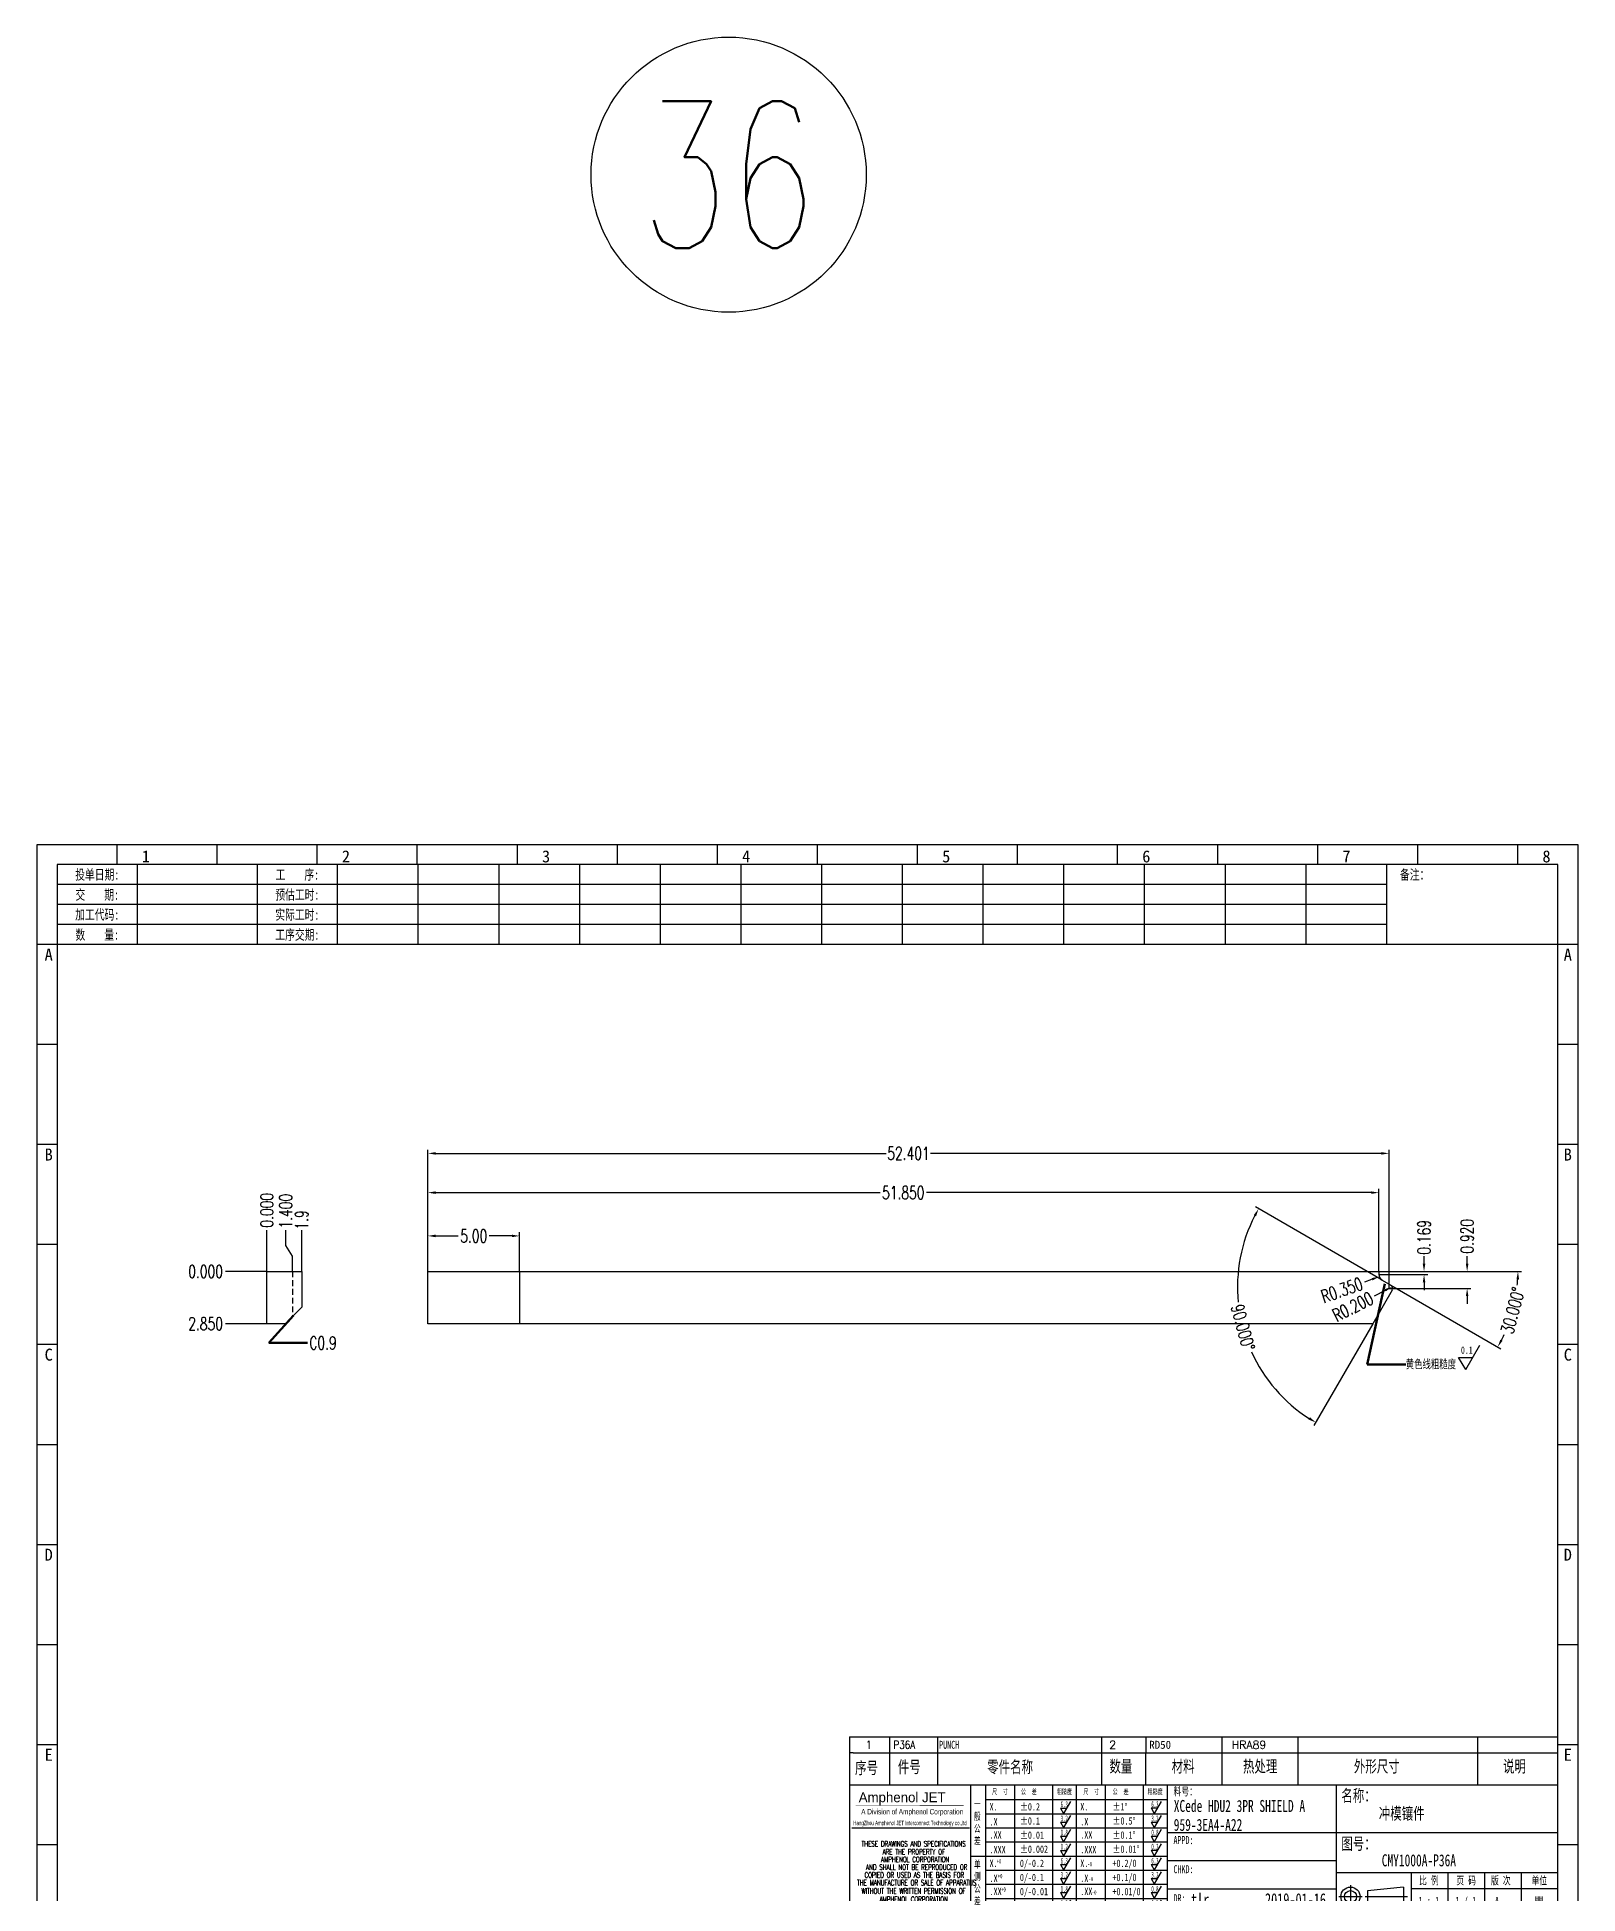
# Model space of a CAD drawing. Header units: millimetres. Extents: x -2852 to 5627, y -2271 to 1849.
# Drawn here: x -778.4 to -694.4, y 112.6 to 213.8 of the extents above; entities that cross this region are included whole.
import ezdxf
from ezdxf.enums import TextEntityAlignment as Align

# ---------------------------------------------------------------- set-up
doc = ezdxf.new("R2010")
doc.units = ezdxf.units.MM
doc.header["$PDSIZE"] = 3
doc.linetypes.add('DASHED2', pattern=[9.525, 6.35, -3.175])
for name, color, linetype in [('1', 7, 'Continuous'), ('11', 4, 'DASHED2'), ('41', 1, 'Continuous'), ('66', 1, 'Continuous')]:
    doc.layers.add(name, color=color, linetype=linetype)
doc.styles.add('CH', font='仿宋_GB2312_0.ttf')
doc.styles.add('jet01', font='simplex.shx', dxfattribs={"width": 0.7, "bigfont": 'hztxt.shx'})
doc.styles.add('jet02', font='simplex.shx', dxfattribs={"width": 0.7})
doc.styles.add('SIMPLEX', font='SIMPLEX')
doc.styles.get("Standard").update_dxf_attribs({"font": '仿宋_GB2312_0.ttf', "width": 0.7})
doc.styles.add('TEXTSTYLE_1', font='TRIUMB.TTF')
doc.styles.add('TEXTSTYLE_2', font='TRIUM.TTF')
doc.styles.add('tk', font='', dxfattribs={"width": 0.7})
doc.styles.add('tk 2', font='仿宋_GB2312_0.ttf', dxfattribs={"width": 0.65})
doc.styles.add('tk 4', font='simplex.shx', dxfattribs={"width": 0.65, "bigfont": 'bigfont.shx'})
doc.styles.get('tk').set_extended_font_data('NSimSun')
doc.dimstyles.new('jet02', dxfattribs={"dimtxt": 3.5, "dimasz": 2.1, "dimexe": 1, "dimexo": 0, "dimgap": 0.5, "dimtad": 0, "dimtoh": 1, "dimdec": 3, "dimzin": 9, "dimdsep": 46, "dimtxsty": 'jet02', "dimcen": 0, "dimclrt": 256, "dimazin": 2, "dimtfac": 1, "dimtdec": 3, "dimtofl": 0, "dimtmove": 0, "dimatfit": 1, "dimfxl": 0, "dimarcsym": 0})

# ---------------------------------------------------------------- blocks, each defined once
blk = doc.blocks.new('A3-N')
at = {"layer": '1', "color": 1}
for p, q in [((0, 0), (0, 296.73)), ((0, 296.73), (420, 296.73)), ((21.82, 291.27), (21.82, 296.73)), ((49.09, 291.27), (49.09, 296.73)), ((76.36, 291.27), (76.36, 296.73)), ((103.64, 291.27), (103.64, 296.73)), ((103.64, 291.27), (103.64, 296.73)), ((103.64, 291.27), (103.64, 296.73)), ((130.91, 291.27), (130.91, 296.73)), ((158.18, 291.27), (158.18, 296.73)), ((185.45, 291.27), (185.45, 296.73)), ((212.73, 291.27), (212.73, 296.73)), ((240, 291.27), (240, 296.73)), ((267.27, 291.27), (267.27, 296.73)), ((294.55, 291.27), (294.55, 296.73)), ((321.82, 291.27), (321.82, 296.73)), ((349.09, 291.27), (349.09, 296.73)), ((376.36, 291.27), (376.36, 296.73)), ((403.64, 291.27), (403.64, 296.73)), ((420, 296.73), (420, 1)), ((5.45, 269.45), (0, 269.45)), ((420, 269.45), (414.55, 269.45)), ((5.45, 242.18), (0, 242.18)), ((420, 242.18), (414.55, 242.18)), ((5.45, 214.91), (0, 214.91)), ((420, 214.91), (414.55, 214.91)), ((5.45, 187.64), (0, 187.64)), ((420, 187.64), (414.55, 187.64)), ((5.45, 160.36), (0, 160.36)), ((420, 160.36), (414.55, 160.36)), ((5.45, 133.09), (0, 133.09)), ((420, 133.09), (414.55, 133.09)), ((5.45, 105.82), (0, 105.82)), ((420, 105.82), (414.55, 105.82)), ((5.45, 78.55), (0, 78.55)), ((420, 78.55), (414.55, 78.55)), ((5.45, 51.27), (0, 51.27)), ((420, 51.27), (414.55, 51.27)), ((222.45, 49.09), (221.45, 49.09)), ((221.45, 49.09), (221.45, 40.36)), ((222.45, 49.09), (414.55, 49.09)), ((232.36, 49.09), (232.36, 40.36)), ((245.45, 49.09), (245.45, 40.36)), ((290.18, 49.09), (290.18, 40.36)), ((302.18, 49.09), (302.18, 40.36)), ((322.91, 49.09), (322.91, 40.36)), ((343.64, 49.09), (343.64, 40.36)), ((392.73, 40.36), (392.73, 49.09)), ((258.55, 40.36), (258.55, 5.44)), ((266.45, 40.36), (266.45, 5.44)), ((276.78, 40.36), (276.78, 5.45)), ((291.18, 40.36), (291.18, 5.45)), ((301.51, 40.37), (301.51, 5.46)), ((308.01, 40.36), (308.01, 5.45)), ((354.09, 40.36), (354.09, 5.45)), ((308.01, 32.39), (258.55, 32.39)), ((308.01, 28.54), (258.55, 28.54)), ((414.55, 27.27), (308.01, 27.27)), ((5.45, 24), (0, 24)), ((308.01, 24.69), (258.55, 24.69)), ((420, 24), (414.55, 24)), ((308.01, 16.99), (258.55, 16.99)), ((354.09, 19.63), (308.01, 19.63)), ((414.55, 16.36), (354.09, 16.36)), ((374.55, 16.36), (374.55, 5.45)), ((384.55, 16.36), (384.55, 5.45)), ((394.55, 16.36), (394.55, 5.45)), ((404.55, 16.36), (404.55, 5.45)), ((308.01, 13.14), (258.55, 13.14)), ((308.01, 11.99), (354.09, 11.99)), ((372.51, 12.49), (362.69, 11.5)), ((362.69, 11.5), (362.69, 8.23)), ((372.51, 12.49), (372.51, 7.25)), ((414.55, 12), (374.55, 12)), ((21.82, 0), (21.82, 5.45)), ((49.09, 0), (49.09, 5.45)), ((76.36, 0), (76.36, 5.45)), ((103.64, 0), (103.64, 5.45)), ((130.91, 0), (130.91, 5.45)), ((158.18, 0), (158.18, 5.45)), ((185.45, 0), (185.45, 5.45)), ((212.73, 0), (212.73, 5.45)), ((240, 0), (240, 5.45)), ((308.01, 9.29), (258.55, 9.29)), ((267.27, 0), (267.27, 5.45)), ((294.55, 0), (294.55, 5.45)), ((321.82, 0), (321.82, 5.45)), ((349.09, 0), (349.09, 5.45)), ((372.51, 7.25), (362.69, 8.23)), ((376.36, 0), (376.36, 5.45)), ((403.64, 0), (403.64, 5.45)), ((1, 0), (0, 0)), ((420, 0), (1, 0)), ((420, 0), (420, 1))]:
    blk.add_line(p, q, dxfattribs=at)
at = {"layer": '1'}
for p, q in [((414.55, 278.18), (414.55, 284.73)), ((221.45, 40.36), (221.45, 5.45)), ((221.45, 40.36), (414.55, 40.36)), ((221.45, 40.36), (414.55, 40.36)), ((254.41, 40.36), (254.41, 5.45)), ((308.01, 36.24), (258.55, 36.24)), ((283.28, 40.36), (283.28, 5.45)), ((222.08, 28.67), (254.12, 28.67)), ((308.01, 20.84), (254.41, 20.84))]:
    blk.add_line(p, q, dxfattribs=at)
at = {"layer": '1', "color": 1, "ltscale": 0.05}
for p, q in [((281.68, 35.84), (279.79, 32.56)), ((306.41, 35.84), (304.52, 32.56)), ((278.93, 34.04), (279.79, 32.56)), ((278.93, 34.04), (280.65, 34.04)), ((281.68, 31.99), (279.79, 28.71)), ((303.66, 34.05), (304.52, 32.56)), ((303.66, 34.05), (305.38, 34.05)), ((306.41, 31.99), (304.52, 28.71)), ((278.93, 30.19), (279.79, 28.71)), ((278.93, 30.19), (280.65, 30.19)), ((278.93, 26.34), (279.79, 24.86)), ((278.93, 26.34), (280.65, 26.34)), ((281.68, 28.14), (279.79, 24.86)), ((303.66, 30.2), (305.38, 30.2)), ((303.66, 30.2), (304.52, 28.71)), ((303.66, 26.35), (304.52, 24.86)), ((303.66, 26.35), (305.38, 26.35)), ((306.41, 28.14), (304.52, 24.86)), ((278.93, 22.49), (280.65, 22.49)), ((278.93, 22.49), (279.79, 21.01)), ((281.68, 24.29), (279.79, 21.01)), ((281.68, 20.45), (279.79, 17.17)), ((303.66, 22.5), (305.38, 22.5)), ((303.66, 22.5), (304.52, 21.01)), ((306.41, 24.29), (304.52, 21.01)), ((306.41, 20.46), (304.52, 17.18)), ((278.93, 18.66), (279.79, 17.17)), ((278.93, 18.66), (280.65, 18.66)), ((281.68, 16.6), (279.79, 13.32)), ((303.66, 18.66), (304.52, 17.18)), ((303.66, 18.66), (305.38, 18.66)), ((306.41, 16.61), (304.52, 13.33)), ((278.93, 14.81), (280.65, 14.81)), ((278.93, 14.81), (279.79, 13.32)), ((278.93, 10.96), (279.79, 9.47)), ((278.93, 10.96), (280.65, 10.96)), ((281.68, 12.75), (279.79, 9.47)), ((303.66, 14.81), (305.38, 14.81)), ((303.66, 14.81), (304.52, 13.33)), ((303.66, 10.96), (304.52, 9.48)), ((303.66, 10.96), (305.38, 10.96)), ((306.41, 12.76), (304.52, 9.48)), ((278.93, 7.11), (279.79, 5.62)), ((278.93, 7.11), (280.65, 7.11)), ((281.68, 8.9), (279.79, 5.62)), ((303.66, 7.11), (305.38, 7.11)), ((303.66, 7.11), (304.52, 5.63)), ((306.41, 8.91), (304.52, 5.63))]:
    blk.add_line(p, q, dxfattribs=at)
at = {"layer": '1', "color": 1, "ltscale": 0.1}
for p, q in [((358.01, 13.02), (358.01, 6.71)), ((354.86, 9.87), (361.17, 9.87)), ((362.03, 9.87), (373.54, 9.87))]:
    blk.add_line(p, q, dxfattribs=at)
at = {"layer": '1'}
blk.add_lwpolyline([(221.45, 5.45), (414.55, 5.45), (414.55, 291.27), (5.45, 291.27), (5.45, 5.45), (414.55, 5.45)], dxfattribs=at)
at = {"layer": '1', "color": 7, "linetype": 'Continuous', "const_width": 0.123}
blk.add_lwpolyline([(223.11, 34.74), (252.6, 34.76)], dxfattribs=at)
at = {"layer": '1', "color": 1}
for radius in [2.62, 1.64]:
    blk.add_circle((358.01, 9.87), radius, dxfattribs=at)
at = {"layer": '41'}
for p, q in [((27.27, 291.27), (27.27, 269.45)), ((60, 291.27), (60, 269.45)), ((81.82, 291.27), (81.82, 269.45)), ((103.82, 291.27), (103.82, 269.45)), ((125.82, 291.27), (125.82, 269.45)), ((147.82, 291.27), (147.82, 269.45)), ((169.82, 291.27), (169.82, 269.45)), ((191.82, 291.27), (191.82, 269.45)), ((213.82, 291.27), (213.82, 269.45)), ((235.82, 291.27), (235.82, 269.45)), ((257.82, 291.27), (257.82, 269.45)), ((279.82, 291.27), (279.82, 269.45)), ((301.82, 291.27), (301.82, 269.45)), ((323.82, 291.27), (323.82, 269.45)), ((345.82, 291.27), (345.82, 269.45)), ((367.82, 291.27), (367.82, 269.45)), ((367.82, 285.82), (5.45, 285.82)), ((367.82, 280.36), (5.45, 280.36)), ((367.82, 274.91), (5.45, 274.91)), ((414.55, 269.45), (5.45, 269.45))]:
    blk.add_line(p, q, dxfattribs=at)
at = {"layer": '1', "color": 1}
for s, p in [('1', (29.64, 295.11)), ('2', (84.18, 295.11)), ('3', (138.73, 295.11)), ('4', (193.27, 295.11)), ('5', (247.82, 295.11)), ('6', (302.36, 295.11)), ('7', (356.91, 295.11)), ('8', (411.45, 295.11)), ('1', (30.53, 4.11)), ('2', (85.08, 4.11)), ('3', (139.62, 4.11)), ('4', (194.17, 4.11)), ('5', (248.72, 4.11)), ('6', (303.26, 4.11)), ('7', (357.81, 4.11)), ('8', (412.35, 4.11))]:
    blk.add_text(s, height=3.27, dxfattribs=at).set_placement(p, align=Align.TOP_CENTER)
at = {"layer": '1', "style": 'tk', "width": 0.7}
for s, p in [('投单日期:', (16.36, 288.55)), ('工    序:', (70.91, 288.55)), ('备注：', (375.51, 288.55)), ('交    期:', (16.36, 283.09)), ('预估工时:', (70.91, 283.09)), ('加工代码:', (16.36, 277.64)), ('实际工时:', (70.91, 277.64)), ('数    量:', (16.36, 272.18)), ('工序交期:', (70.91, 272.18))]:
    blk.add_text(s, height=2.727, dxfattribs=at).set_placement(p, align=Align.MIDDLE)
at = {"layer": '1', "color": 1}
for s, p in [('A', (2.04, 268.36)), ('B', (2.04, 213.82)), ('C', (2.04, 159.27)), ('D', (2.04, 104.73)), ('E', (2.04, 50.18))]:
    blk.add_text(s, height=3.27, dxfattribs=at).set_placement(p, align=Align.TOP_LEFT)
for s, p in [('A', (418.37, 268.36)), ('B', (418.37, 213.82)), ('C', (418.37, 159.27)), ('D', (418.37, 104.73)), ('E', (418.37, 50.18))]:
    blk.add_text(s, height=3.27, dxfattribs=at).set_placement(p, align=Align.TOP_RIGHT)
at = {"layer": '1', "color": 1, "style": 'tk 2', "width": 0.7}
for s, height, p in [('序号', 3.273, (222.96, 43.34)), ('件号', 3.273, (234.62, 43.61)), ('零件名称', 3.273, (258.97, 43.61)), ('数量', 3.273, (292.3, 43.78)), ('材料', 3.273, (309.27, 43.78)), ('热处理', 3.273, (328.71, 43.78)), ('外形尺寸', 3.273, (358.94, 43.78)), ('说明', 3.273, (399.61, 43.78)), ('料号：', 2.182, (309.77, 37.46)), ('名称：', 3.273, (355.52, 35.79)), ('图号：', 3.273, (355.52, 22.7)), ('比 例', 2.182, (376.69, 13.18)), ('页 码', 2.182, (386.85, 13.18)), ('版 次', 2.182, (396.31, 13.18)), ('单位', 2.182, (407.35, 13.18))]:
    blk.add_text(s, height=height, dxfattribs=at).set_placement(p)
at = {"layer": '1', "color": 7, "linetype": 'Continuous', "style": 'TEXTSTYLE_1'}
blk.add_text('Amphenol JET', height=2.7, dxfattribs=at).set_placement((223.96, 35.61))
at = {"layer": '1', "color": 1, "style": 'tk 2', "width": 0.7}
for s, p in [('%%P0.2', (267.9, 34.37)), ('%%P1%%D', (293.12, 34.37)), ('X.', (259.64, 34.37)), ('.X', (259.64, 30.28)), ('%%P0.1', (267.9, 30.52)), ('X.', (284.37, 34.37)), ('.X', (284.37, 30.28)), ('%%P0.5%%D', (293.12, 30.52)), ('.XX', (259.64, 26.71)), ('%%P0.01', (267.9, 26.67)), ('.XX', (284.37, 26.71)), ('%%P0.1%%D', (293.12, 26.67)), ('.XXX', (259.64, 22.68)), ('%%P0.002', (267.9, 22.82)), ('.XXX', (284.37, 22.68)), ('%%P0.01%%D', (293.12, 22.82)), ('X.', (259.64, 18.97)), ('.X', (259.64, 14.88)), ('0/-0.2', (267.9, 18.97)), ('0/-0.1', (267.9, 15.12)), ('X.', (284.37, 18.97)), ('.X', (284.37, 14.88)), ('+0.2/0', (293.12, 18.97)), ('+0.1/0', (293.12, 15.12)), ('.XX', (259.64, 11.31)), ('0/-0.01', (267.9, 11.27)), ('.XX', (284.37, 11.31)), ('+0.01/0', (293.12, 11.27)), ('.XXX', (259.64, 7.28)), ('0/-0.002', (267.9, 7.42)), ('.XXX', (284.37, 7.28)), ('+0.002/0', (293.12, 7.42))]:
    blk.add_text(s, height=2, dxfattribs=at).set_placement(p, align=Align.MIDDLE_LEFT)
at = {"layer": '1', "color": 1, "ltscale": 0.05, "style": 'tk 2', "width": 0.5}
for s, p in [('6.3', (279.01, 34.26)), ('6.3', (303.74, 34.27)), ('3.2', (279.01, 30.41)), ('3.2', (303.74, 30.42)), ('0.8', (279.01, 26.56)), ('0.8', (303.74, 26.57)), ('0.2', (279.01, 22.71)), ('6.3', (279.01, 18.87)), ('0.2', (303.74, 22.72)), ('6.3', (303.74, 18.88)), ('3.2', (279.01, 15.02)), ('3.2', (303.74, 15.03)), ('0.8', (279.01, 11.17)), ('0.8', (303.74, 11.18)), ('0.2', (279.01, 7.32)), ('0.2', (303.74, 7.33))]:
    blk.add_text(s, height=1.6, dxfattribs=at).set_placement(p)
at = {"layer": '1', "color": 7, "linetype": 'Continuous'}
for s, height, style, width, p in [('HangZhou Amphenol JET Interconnect Technology co.,ltd ', 1.2, 'TEXTSTYLE_2', 0.6, (222.47, 29.36)), ('A Division of Amphenol Corporation', 1.5, 'TEXTSTYLE_2', 0.7, (224.64, 32.29)), ('THESE DRAWINGS AND SPECIFICATIONS', 1.5, 'tk 4', 0.6, (224.73, 23.52)), ('AMPHENOL CORPORATION', 1.5, 'tk 4', 0.6, (230.04, 19.27)), ('ARE THE PROPERTY OF', 1.5, 'tk 4', 0.6, (230.45, 21.35)), ('COPIED OR USED AS THE BASIS FOR', 1.5, 'tk 4', 0.6, (225.54, 15.02)), ('AND SHALL NOT BE REPRODUCED OR', 1.5, 'tk 4', 0.6, (225.95, 17.17)), ('THE MANUFACTURE OR SALE OF APPARATUS', 1.5, 'tk 4', 0.6, (223.5, 12.92)), ('WITHOUT THE WRITTEN PERMISSION OF', 1.5, 'tk 4', 0.6, (224.73, 10.67)), ('AMPHENOL CORPORATION.', 1.5, 'tk 4', 0.6, (229.63, 8.4))]:
    blk.add_text(s, height=height, dxfattribs=dict(at, style=style, width=width)).set_placement(p)
at = {"layer": '1', "style": 'tk 2', "width": 0.7}
for s, p in [('APPD:', (309.77, 24.21)), ('CHKD:', (309.77, 16.27)), ('DR:', (309.77, 8.35))]:
    blk.add_text(s, height=2.182, dxfattribs=at).set_placement(p)
at = {"layer": '1', "color": 7, "style": 'tk 2', "width": 0.7}
blk.add_text('MM', height=2.182, dxfattribs=at).set_placement((408.31, 7.75))
at = {"layer": '1', "color": 1, "ltscale": 0.05, "char_height": 1.5, "width": 6.3627, "attachment_point": 1, "style": 'tk 2'}
for s, insert in [('尺  寸', (260.31, 39.25)), ('公  差', (268.17, 39.25)), ('粗糙度', (277.98, 39.25)), ('尺  寸', (285.2, 39.25)), ('公  差', (293.18, 39.25)), ('粗糙度', (302.71, 39.26))]:
    blk.add_mtext(s, dxfattribs=dict(at, insert=insert))
at = {"layer": '1', "ltscale": 0.05, "char_height": 2, "width": 2.5195, "attachment_point": 1, "style": 'tk 2'}
for s, insert in [('一般公差', (255.39, 36.11)), ('单侧公差', (255.39, 19.71))]:
    blk.add_mtext(s, dxfattribs=dict(at, insert=insert))
at = {"layer": '1', "color": 1, "ltscale": 0.05, "char_height": 1.2, "width": 5.1396, "attachment_point": 1, "line_spacing_factor": 0.8, "style": 'tk 2'}
for s, insert in [('+0', (261.58, 20.13)), ('+0', (261.88, 16.09)), ('-0', (286.31, 19.33)), ('-0', (286.61, 15.29)), ('+0', (262.79, 12.45)), ('-0', (287.51, 11.65)), ('+0', (263.87, 8.44)), ('-0', (288.59, 7.64))]:
    blk.add_mtext(s, dxfattribs=dict(at, insert=insert))
at = {"layer": '1', "style": 'tk 2', "width": 0.7}
for tag, p in [('PATR-NO1', (309.84, 32.96)), ('PATR-NO2', (309.84, 27.81)), ('TITLE', (365.74, 30.9)), ('DWG-NO:', (366.54, 18.14))]:
    blk.add_attdef(tag, p, '', height=3.27, dxfattribs=at)
at = {"layer": '1', "color": 1, "style": 'tk 2', "width": 0.7}
for tag, p in [('DRAW', (314.55, 7.27)), ('DATE', (334.72, 7.32))]:
    blk.add_attdef(tag, p, '', height=3.49, dxfattribs=at)
at = {"layer": '1', "style": 'tk 2', "width": 0.7}
for tag, p in [('SCALE', (376.55, 8.73)), ('SHEET', (386.6, 8.72)), ('REV', (397.38, 8.73))]:
    blk.add_attdef(tag, text='', height=2.18, dxfattribs=at).set_placement(p, align=Align.MIDDLE_LEFT)
blk = doc.blocks.new('FB3')
at = {"layer": '1', "color": 1}
for p, q in [((0, 4.36), (193.09, 4.36)), ((0, 4.36), (0, 0)), ((10.91, 4.36), (10.91, 0)), ((24, 4.36), (24, 0)), ((68.73, 4.36), (68.73, 0)), ((80.73, 4.36), (80.73, 0)), ((101.45, 4.36), (101.45, 0)), ((122.18, 4.36), (122.18, 0)), ((171.27, 0), (171.27, 4.36))]:
    blk.add_line(p, q, dxfattribs=at)
at = {"layer": '1'}
for tag, style, p in [('ITEM', 'SIMPLEX', (4.36, 2.18)), ('PARTNO', 'SIMPLEX', (12, 2.18)), ('QTY', 'SIMPLEX', (74.18, 2.18)), ('MATL', 'CH', (81.72, 2.18)), ('FINISH', 'SIMPLEX', (104.17, 2.18)), ('SPEC', 'SIMPLEX', (130.91, 2.18)), ('REMARK', 'SIMPLEX', (174.06, 2.18))]:
    blk.add_attdef(tag, text='', height=2.18, dxfattribs=dict(at, style=style)).set_placement(p, align=Align.MIDDLE_LEFT)
at = {"layer": '1', "style": 'tk', "width": 0.7}
blk.add_attdef('DIE', text='', height=2.18, dxfattribs=at).set_placement((24.43, 2.18), align=Align.MIDDLE_LEFT)
blk = doc.blocks.new('*D2426')
at = {"layer": '41', "ltscale": 0.05}
blk.add_line((149.36, -2305.9), (147.1, -2305.9), dxfattribs=at)
at = {"layer": 'Defpoints', "color": 0, "ltscale": 0.05}
for p in [(147.1, -2305.9), (149.36, -2305.9), (149.36, -2305.9)]:
    blk.add_point(p, dxfattribs=at)
at = {"layer": '41', "ltscale": 0.05, "insert": (146.02, -2305.9), "char_height": 0.7, "attachment_point": 5, "style": 'jet02'}
blk.add_mtext('0.000', dxfattribs=at)
blk = doc.blocks.new('*D2427')
at = {"layer": '41', "ltscale": 0.05}
blk.add_line((149.36, -2308.75), (147.1, -2308.75), dxfattribs=at)
at = {"layer": 'Defpoints', "color": 0, "ltscale": 0.05}
for p in [(149.36, -2305.9), (147.1, -2308.75), (149.36, -2308.75)]:
    blk.add_point(p, dxfattribs=at)
at = {"layer": '41', "ltscale": 0.05, "insert": (146.02, -2308.75), "char_height": 0.7, "attachment_point": 5, "style": 'jet02'}
blk.add_mtext('2.850', dxfattribs=at)
blk = doc.blocks.new('*D2428')
at = {"layer": '41', "ltscale": 0.05}
blk.add_line((149.36, -2305.9), (149.36, -2303.64), dxfattribs=at)
at = {"layer": 'Defpoints', "color": 0, "ltscale": 0.05}
for p in [(149.36, -2303.64), (149.36, -2305.9), (149.36, -2305.9)]:
    blk.add_point(p, dxfattribs=at)
at = {"layer": '41', "ltscale": 0.05, "insert": (149.36, -2302.56), "char_height": 0.7, "attachment_point": 5, "rotation": 90, "style": 'jet02'}
blk.add_mtext('0.000', dxfattribs=at)
blk = doc.blocks.new('*D2429')
at = {"layer": '41', "ltscale": 0.05}
for p, q in [((150.39, -2304.48), (150.39, -2303.64)), ((150.76, -2305.06), (150.39, -2304.48)), ((150.76, -2305.9), (150.76, -2305.06))]:
    blk.add_line(p, q, dxfattribs=at)
at = {"layer": 'Defpoints', "color": 0, "ltscale": 0.05}
for p in [(150.39, -2303.64), (149.36, -2305.9), (150.76, -2305.9)]:
    blk.add_point(p, dxfattribs=at)
at = {"layer": '41', "ltscale": 0.05, "insert": (150.39, -2302.61), "char_height": 0.7, "attachment_point": 5, "rotation": 90, "style": 'jet02'}
blk.add_mtext('1.400', dxfattribs=at)
blk = doc.blocks.new('*D2430')
at = {"layer": '41', "ltscale": 0.05}
blk.add_line((151.26, -2305.9), (151.26, -2303.64), dxfattribs=at)
at = {"layer": 'Defpoints', "color": 0, "ltscale": 0.05}
for p in [(151.26, -2303.64), (149.36, -2305.9), (151.26, -2305.9)]:
    blk.add_point(p, dxfattribs=at)
at = {"layer": '41', "ltscale": 0.05, "insert": (151.26, -2303.09), "char_height": 0.7, "attachment_point": 5, "rotation": 90, "style": 'jet02'}
blk.add_mtext('1.9', dxfattribs=at)
blk = doc.blocks.new('*D2431')
at = {"layer": '41', "ltscale": 0.05}
for p, q in [((158.14, -2305.9), (158.14, -2303.76)), ((158.56, -2303.96), (159.79, -2303.96)), ((162.72, -2303.96), (161.48, -2303.96)), ((163.14, -2305.9), (163.14, -2303.76))]:
    blk.add_line(p, q, dxfattribs=at)
for points in [[(158.56, -2303.89), (158.56, -2304.03), (158.14, -2303.96)], [(162.72, -2303.89), (162.72, -2304.03), (163.14, -2303.96)]]:
    blk.add_solid(points, dxfattribs=at)
at = {"layer": 'Defpoints', "color": 0, "ltscale": 0.05}
for p in [(158.14, -2303.96), (158.14, -2305.9), (163.14, -2305.9)]:
    blk.add_point(p, dxfattribs=at)
at = {"layer": '41', "ltscale": 0.05, "insert": (160.64, -2303.96), "char_height": 0.7, "attachment_point": 5, "style": 'jet02'}
blk.add_mtext('5.00', dxfattribs=at)
blk = doc.blocks.new('*D2432')
at = {"layer": '41', "ltscale": 0.05}
for p, q in [((158.14, -2305.9), (158.14, -2301.4)), ((158.56, -2301.6), (182.8, -2301.6)), ((209.57, -2301.6), (185.33, -2301.6)), ((209.99, -2305.9), (209.99, -2301.4))]:
    blk.add_line(p, q, dxfattribs=at)
for points in [[(158.56, -2301.53), (158.56, -2301.67), (158.14, -2301.6)], [(209.57, -2301.53), (209.57, -2301.67), (209.99, -2301.6)]]:
    blk.add_solid(points, dxfattribs=at)
at = {"layer": 'Defpoints', "color": 0, "ltscale": 0.05}
for p in [(209.99, -2301.6), (158.14, -2305.9), (209.99, -2305.9)]:
    blk.add_point(p, dxfattribs=at)
at = {"layer": '41', "ltscale": 0.05, "insert": (184.06, -2301.6), "char_height": 0.7, "attachment_point": 5, "style": 'jet02'}
blk.add_mtext('51.850', dxfattribs=at)
blk = doc.blocks.new('*D2433')
at = {"layer": '41', "ltscale": 0.05}
for p, q in [((158.14, -2305.9), (158.14, -2299.26)), ((158.56, -2299.46), (183.13, -2299.46)), ((210.12, -2299.46), (185.55, -2299.46)), ((210.54, -2306.82), (210.54, -2299.26))]:
    blk.add_line(p, q, dxfattribs=at)
for points in [[(158.56, -2299.39), (158.56, -2299.53), (158.14, -2299.46)], [(210.12, -2299.39), (210.12, -2299.53), (210.54, -2299.46)]]:
    blk.add_solid(points, dxfattribs=at)
at = {"layer": 'Defpoints', "color": 0, "ltscale": 0.05}
for p in [(158.14, -2299.46), (158.14, -2305.9), (210.54, -2306.82)]:
    blk.add_point(p, dxfattribs=at)
at = {"layer": '41', "ltscale": 0.05, "insert": (184.34, -2299.46), "char_height": 0.7, "attachment_point": 5, "style": 'jet02'}
blk.add_mtext('52.401', dxfattribs=at)
blk = doc.blocks.new('*D2434')
at = {"layer": '41', "ltscale": 0.05}
for p, q in [((214.8, -2305.48), (214.8, -2305.06)), ((209.99, -2305.9), (215, -2305.9)), ((210.54, -2306.82), (215, -2306.82)), ((214.8, -2307.24), (214.8, -2307.66))]:
    blk.add_line(p, q, dxfattribs=at)
for points in [[(214.73, -2305.48), (214.87, -2305.48), (214.8, -2305.9)], [(214.73, -2307.24), (214.87, -2307.24), (214.8, -2306.82)]]:
    blk.add_solid(points, dxfattribs=at)
at = {"layer": 'Defpoints', "color": 0, "ltscale": 0.05}
for p in [(209.99, -2305.9), (214.8, -2305.9), (210.54, -2306.82)]:
    blk.add_point(p, dxfattribs=at)
at = {"layer": '41', "ltscale": 0.05, "insert": (214.8, -2303.98), "char_height": 0.7, "attachment_point": 5, "rotation": 90, "style": 'jet02'}
blk.add_mtext('0.920', dxfattribs=at)
blk = doc.blocks.new('*D2435')
at = {"layer": '41', "ltscale": 0.05}
for p, q in [((212.45, -2305.48), (212.45, -2305.06)), ((209.99, -2305.9), (212.65, -2305.9)), ((209.99, -2306.07), (212.65, -2306.07)), ((212.45, -2306.49), (212.45, -2306.91))]:
    blk.add_line(p, q, dxfattribs=at)
for points in [[(212.38, -2305.48), (212.52, -2305.48), (212.45, -2305.9)], [(212.38, -2306.49), (212.52, -2306.49), (212.45, -2306.07)]]:
    blk.add_solid(points, dxfattribs=at)
at = {"layer": 'Defpoints', "color": 0, "ltscale": 0.05}
for p in [(209.99, -2305.9), (209.99, -2306.07), (212.45, -2305.9)]:
    blk.add_point(p, dxfattribs=at)
at = {"layer": '41', "ltscale": 0.05, "insert": (212.45, -2304.04), "char_height": 0.7, "attachment_point": 5, "rotation": 90, "style": 'jet02'}
blk.add_mtext('0.169', dxfattribs=at)
blk = doc.blocks.new('*D2436')
at = {"layer": '41', "ltscale": 0.05}
for p, q in [((210.16, -2306.37), (203.26, -2302.38)), ((209.66, -2308.75), (206.45, -2314.3))]:
    blk.add_line(p, q, dxfattribs=at)
for start, end in [(152.8227, 185.5832), (204.4168, 237.1773)]:
    blk.add_arc((210.81, -2306.75), 8.53, start, end, dxfattribs=at)
for points in [[(203.17, -2302.82), (203.29, -2302.89), (203.43, -2302.48)], [(206.23, -2313.85), (206.15, -2313.97), (206.55, -2314.13)]]:
    blk.add_solid(points, dxfattribs=at)
at = {"layer": 'Defpoints', "color": 0, "ltscale": 0.05}
for p in [(202.29, -2306.75), (210.16, -2306.37), (210.64, -2306.65), (210.71, -2306.92), (209.66, -2308.75)]:
    blk.add_point(p, dxfattribs=at)
at = {"layer": '41', "ltscale": 0.05, "insert": (202.58, -2308.95), "char_height": 0.7, "attachment_point": 5, "rotation": 285, "style": 'jet02'}
blk.add_mtext('90.000°', dxfattribs=at)
blk = doc.blocks.new('*D2437')
at = {"layer": '41', "ltscale": 0.05}
for p, q in [((209.99, -2305.9), (217.77, -2305.9)), ((210.64, -2306.65), (216.64, -2310.11))]:
    blk.add_line(p, q, dxfattribs=at)
for start, end in [(354.7653, 357.0738), (332.9262, 335.2347)]:
    blk.add_arc((209.35, -2305.9), 8.22, start, end, dxfattribs=at)
for points in [[(217.49, -2306.32), (217.63, -2306.32), (217.57, -2305.9)], [(216.73, -2309.68), (216.61, -2309.61), (216.47, -2310.01)]]:
    blk.add_solid(points, dxfattribs=at)
at = {"layer": 'Defpoints', "color": 0, "ltscale": 0.05}
for p in [(158.14, -2305.9), (209.99, -2305.9), (210.16, -2306.37), (210.64, -2306.65), (217.07, -2308.71)]:
    blk.add_point(p, dxfattribs=at)
at = {"layer": '41', "ltscale": 0.05, "insert": (217.29, -2308.03), "char_height": 0.7, "attachment_point": 5, "rotation": 75, "style": 'jet02'}
blk.add_mtext('30.000°', dxfattribs=at)
blk = doc.blocks.new('*D2438')
at = {"layer": '41', "ltscale": 0.05}
blk.add_line((209.22, -2306.46), (209.61, -2306.32), dxfattribs=at)
blk.add_solid([(209.59, -2306.26), (209.64, -2306.39), (210.01, -2306.18)], dxfattribs=at)
at = {"layer": 'Defpoints', "color": 0, "ltscale": 0.05}
for p in [(210.01, -2306.18), (210.34, -2306.07)]:
    blk.add_point(p, dxfattribs=at)
at = {"layer": '41', "ltscale": 0.05, "insert": (207.97, -2306.91), "char_height": 0.7, "attachment_point": 5, "rotation": 19.4435, "style": 'jet02'}
blk.add_mtext('R0.350', dxfattribs=at)
blk = doc.blocks.new('*D2439')
at = {"layer": '41', "ltscale": 0.05}
blk.add_line((209.75, -2307.22), (210.34, -2306.92), dxfattribs=at)
blk.add_solid([(210.31, -2306.86), (210.37, -2306.98), (210.72, -2306.73)], dxfattribs=at)
at = {"layer": 'Defpoints', "color": 0, "ltscale": 0.05}
for p in [(210.54, -2306.82), (210.72, -2306.73)]:
    blk.add_point(p, dxfattribs=at)
at = {"layer": '41', "ltscale": 0.05, "insert": (208.57, -2307.82), "char_height": 0.7, "attachment_point": 5, "rotation": 26.7671, "style": 'jet02'}
blk.add_mtext('R0.200', dxfattribs=at)

msp = doc.modelspace()

# ---------------------------------------------------------------- linework, layer by layer
at = {"layer": '1', "ltscale": 0.05}
for p, q in [((-757.0696, 143.6806), (-757.0696, 146.5306)), ((-757.0696, 146.5306), (-705.2196, 146.5306)), ((-752.0696, 146.5306), (-752.0696, 143.6806)), ((-705.5514, 143.6806), (-757.0696, 143.6806))]:
    msp.add_line(p, q, dxfattribs=at)
at = {"layer": '1', "color": 2, "ltscale": 0.05}
for p, q in [((-705.2196, 146.5306), (-705.2196, 146.3615)), ((-705.0446, 146.0584), (-704.5682, 145.7834)), ((-704.495, 145.5102), (-705.5514, 143.6806))]:
    msp.add_line(p, q, dxfattribs=at)
msp.add_lwpolyline([(-765.847, 146.5306), (-763.947, 146.5306), (-763.947, 144.5806), (-764.847, 143.6806), (-765.847, 143.6806)], close=True, dxfattribs=at)
for centre, radius, start, end in [((-704.8696, 146.3615), 0.35, 180, 240), ((-704.6682, 145.6102), 0.2, 330, 60)]:
    msp.add_arc(centre, radius, start, end, dxfattribs=at)
at = {"layer": '11', "color": 2, "ltscale": 0.05}
msp.add_line((-764.447, 146.5306), (-764.447, 144.0806), dxfattribs=at)
at = {"layer": '41', "color": 2, "ltscale": 0.05}
for p, q in [((-700.4871, 141.1782), (-700.872, 141.8449)), ((-700.872, 141.8449), (-700.1022, 141.8449)), ((-700.4871, 141.1782), (-699.7173, 142.5115))]:
    msp.add_line(p, q, dxfattribs=at)
at = {"layer": '66', "ltscale": 0.05}
msp.add_circle((-740.6704, 206.3338), 7.5, dxfattribs=at)

# ---------------------------------------------------------------- block references
at = {"layer": '1', "ltscale": 0.05, "xscale": 0.2000000000000455, "yscale": 0.2000000000000455, "zscale": 0.2000000000000455}
msp.add_blockref('A3-N', (-778.3712, 110.4692), dxfattribs=at).add_auto_attribs({'DWG-NO:': 'CMY1000A-P36A', 'TITLE': '冲模镶件', 'REV': 'A', 'SHEET': '1 / 1', 'DRAW': 'tlr', 'DATE': '2019-01-16', 'PATR-NO1': 'XCede HDU2 3PR SHIELD A', 'PATR-NO2': '959-3EA4-A22', 'SCALE': '1 : 1'})
at = {"layer": '1', "ltscale": 0.05}
ref = msp.add_blockref('FB3', (-734.0803, 120.2874), dxfattribs=dict(at, xscale=0.2000000000000455, yscale=0.2000000000000455, zscale=0.2000000000000455))
ref.add_attrib('PARTNO', 'P36A', dxfattribs={"height": 0.43636, "style": 'SIMPLEX', "width": 0.8}).set_placement((-731.6803, 120.7237), align=Align.MIDDLE_LEFT)
ref.add_attrib('ITEM', '1', dxfattribs={"height": 0.4364, "style": 'SIMPLEX'}).set_placement((-733.2076, 120.7237), align=Align.MIDDLE_LEFT)
ref.add_attrib('DIE', 'PUNCH', dxfattribs={"height": 0.43636, "style": 'tk', "width": 0.7}).set_placement((-729.1943, 120.7237), align=Align.MIDDLE_LEFT)
ref.add_attrib('QTY', '2', dxfattribs={"height": 0.4364, "style": 'SIMPLEX'}).set_placement((-719.9204, 120.7237), align=Align.MIDDLE_LEFT)
ref.add_attrib('MATL', 'RD50', dxfattribs={"height": 0.43636, "style": 'CH'}).set_placement((-717.7371, 120.7237), align=Align.MIDDLE_LEFT)
ref.add_attrib('FINISH', 'HRA89', dxfattribs={"height": 0.43636, "style": 'SIMPLEX'}).set_placement((-713.2458, 120.7237), align=Align.MIDDLE_LEFT)

# ---------------------------------------------------------------- texts
at = {"layer": '41', "color": 2, "ltscale": 0.05, "style": 'tk 2', "width": 0.65}
msp.add_text('0.1', height=0.4, dxfattribs=at).set_placement((-700.7435, 142.0446))
at = {"layer": '41', "ltscale": 0.05, "insert": (-763.5304, 142.6357), "char_height": 0.7, "attachment_point": 4, "style": 'jet02'}
msp.add_mtext('C0.9', dxfattribs=at)
at = {"layer": '41', "color": 2, "ltscale": 0.05, "insert": (-703.7546, 141.4528), "char_height": 0.466667, "attachment_point": 4, "style": 'jet02'}
msp.add_mtext('{\\fSimSun|b0|i0|c134|p54;黄色线粗糙度}', dxfattribs=at)
at = {"layer": '66', "ltscale": 0.05, "style": 'jet01', "width": 0.7}
msp.add_text('36', height=8, dxfattribs=at).set_placement((-740.6704, 206.3338), align=Align.MIDDLE)

# ---------------------------------------------------------------- dimensions: what is measured, and where the dimension line sits
at = {"layer": '41', "ltscale": 0.05}
for base, p1, p2, override, picture, middle in [((-757.0696, 152.9742), (-704.6682, 145.6102), (-757.0696, 146.5306), {"dimscale": 0.2, "dimtoh": 0, "dimzin": 1, "dimclrd": 256, "dimclre": 256, "dimadec": 3, "dimazin": 0, "dimatfit": 3, "dimlwd": 65535, "dimlwe": 65535}, '*D2433', (-730.8689, 152.9742)), ((-705.2196, 150.8254), (-757.0696, 146.5306), (-705.2196, 146.5306), {"dimscale": 0.2, "dimtoh": 0, "dimzin": 1, "dimclrd": 256, "dimclre": 256, "dimadec": 3, "dimazin": 0, "dimatfit": 3, "dimlwd": 65535, "dimlwe": 65535}, '*D2432', (-731.1446, 150.8254)), ((-757.0696, 148.4712), (-752.0696, 146.5306), (-757.0696, 146.5306), {"dimscale": 0.2, "dimtoh": 0, "dimdec": 2, "dimzin": 1, "dimclrd": 256, "dimclre": 256, "dimazin": 0, "dimatfit": 3, "dimlwd": 65535, "dimlwe": 65535}, '*D2431', (-754.5696, 148.4712))]:
    dim = msp.add_linear_dim(base=base, p1=p1, p2=p2, dimstyle='jet02', override=override, dxfattribs=at)
    dim.commit()
    dim.dimension.update_dxf_attribs({"geometry": picture, "text_midpoint": middle, "insert": (-915.2077, 2452.4298)})
for feature_location, offset, dtype, origin, override, picture, middle, set_off in [((-765.8469925069, 146.5305659143), (0, 2.2560463565), 1, (-765.8469925069, 146.5305659143), {"dimscale": 0.2, "dimtoh": 0, "dimzin": 1, "dimclrd": 256, "dimclre": 256, "dimadec": 3, "dimazin": 0, "dimatfit": 3, "dimlwd": 65535, "dimlwe": 65535}, '*D2428', (-765.8469925069, 149.8666122709), (-915.2077048823, 2452.4298167741)), ((-764.447, 146.5306), (-0.375, 2.256), 1, (-765.847, 146.5306), {"dimscale": 0.2, "dimtoh": 0, "dimzin": 1, "dimclrd": 256, "dimclre": 256, "dimadec": 3, "dimazin": 0, "dimatfit": 3, "dimlwd": 65535, "dimlwe": 65535}, '*D2429', (-764.822, 149.8199), (-915.2077, 2452.4298)), ((-763.947, 146.5306), (0, 2.256), 1, (-765.847, 146.5306), {"dimscale": 0.2, "dimtoh": 0, "dimdec": 1, "dimzin": 1, "dimclrd": 256, "dimclre": 256, "dimadec": 1, "dimazin": 0, "dimatfit": 3, "dimlwd": 65535, "dimlwe": 65535}, '*D2430', (-763.947, 149.3416), (-915.2077, 2452.4298)), ((-765.8469925069, 146.5305659143), (-2.2560463565, 0), 0, (-765.8469925069, 146.5305659143), {"dimscale": 0.2, "dimtoh": 0, "dimzin": 1, "dimclrd": 256, "dimclre": 256, "dimadec": 3, "dimazin": 0, "dimatfit": 3, "dimlwd": 65535, "dimlwe": 65535}, '*D2426', (-769.1830388634, 146.5305659143), (-915.2077048823, 2452.4298167741)), ((-765.847, 143.6806), (-2.256, 0), 0, (-765.847, 146.5306), {"dimscale": 0.2, "dimtoh": 0, "dimzin": 1, "dimclrd": 256, "dimclre": 256, "dimadec": 3, "dimazin": 0, "dimatfit": 3, "dimlwd": 65535, "dimlwe": 65535}, '*D2427', (-769.183, 143.6806), (-915.2077, 2452.4298))]:
    dim = msp.add_ordinate_dim(feature_location=feature_location, offset=offset, dtype=dtype, origin=origin, dimstyle='jet02', override=override, dxfattribs=at)
    dim.commit()
    dim.dimension.update_dxf_attribs({"geometry": picture, "text_midpoint": middle, "insert": set_off})
for base, line1, picture, middle in [((-712.92111, 145.6834), ((-704.49504, 145.5102), (-705.55138, 143.68057)), '*D2436', (-712.63059, 143.47669)), ((-698.13378, 143.71759), ((-757.06956, 146.53057), (-705.21956, 146.53057)), '*D2437', (-697.91802, 144.40188))]:
    dim = msp.add_angular_dim_2l(base=base, line1=line1, line2=((-705.04456, 146.0584), (-704.56825, 145.7834)), dimstyle='jet02', override={"dimscale": 0.2, "dimtoh": 0, "dimzin": 1, "dimclrd": 256, "dimclre": 256, "dimadec": 3, "dimazin": 0, "dimatfit": 3, "dimlwd": 65535, "dimlwe": 65535}, dxfattribs=at)
    dim.commit()
    dim.dimension.update_dxf_attribs({"geometry": picture, "text_midpoint": middle, "insert": (-915.2077, 2452.42982)})
for base, p1, picture, middle in [((-700.4076, 146.5306), (-704.6682, 145.6102), '*D2434', (-700.4076, 148.4506)), ((-702.7575, 146.5306), (-705.2196, 146.3615), '*D2435', (-702.7575, 148.3922))]:
    dim = msp.add_linear_dim(base=base, p1=p1, p2=(-705.2196, 146.5306), angle=90, dimstyle='jet02', override={"dimscale": 0.2, "dimtoh": 0, "dimzin": 1, "dimclrd": 256, "dimclre": 256, "dimadec": 3, "dimazin": 0, "dimatfit": 3, "dimlwd": 65535, "dimlwe": 65535}, dxfattribs=at)
    dim.commit()
    dim.dimension.update_dxf_attribs({"geometry": picture, "text_midpoint": middle, "insert": (-915.2077, 2452.4298)})
dim = msp.add_radius_dim(center=(-704.8696, 146.3615), mpoint=(-705.1996, 146.245), dimstyle='jet02', override={"dimscale": 0.2, "dimtoh": 0, "dimzin": 1, "dimclrd": 256, "dimclre": 256, "dimadec": 3, "dimazin": 0, "dimatfit": 3, "dimlwd": 65535, "dimlwe": 65535}, dxfattribs=at)
dim.commit()
dim.dimension.update_dxf_attribs({"geometry": '*D2438', "text_midpoint": (-707.2411, 145.5243), "insert": (-915.2077, 2452.4298)})
dim = msp.add_radius_dim(center=(-704.6682, 145.6102), mpoint=(-704.4897, 145.7003), dimstyle='jet02', override={"dimscale": 0.2, "dimtoh": 0, "dimzin": 1, "dimclrd": 256, "dimclre": 256, "dimadec": 3, "dimazin": 0, "dimtmove": 1, "dimatfit": 3, "dimlwd": 65535, "dimlwe": 65535}, dxfattribs=at)
dim.commit()
dim.dimension.update_dxf_attribs({"geometry": '*D2439', "text_midpoint": (-706.6418, 144.6147), "dimtype": 132, "insert": (-915.2077, 2452.4298)})

# ---------------------------------------------------------------- leaders
at = {"layer": '41', "color": 2, "ltscale": 0.05, "annotation_type": 0, "has_hookline": 1, "hookline_direction": 0, "text_width": 2.7593}
msp.add_leader([(-704.8951, 145.8657), (-705.8546, 141.4528), (-703.7546, 141.4528)], dimstyle='jet02', override={"dimscale": 0.1, "dimexe": 0, "dimgap": 0, "dimtoh": 0, "dimdec": 1, "dimzin": 1, "dimdle": 0.05, "dimclrd": 2, "dimclre": 256, "dimadec": 1, "dimazin": 0, "dimtp": 0.05, "dimtm": 0.05, "dimatfit": 3, "dimtolj": 1, "dimtzin": 0, "dimlwd": 65535}, dxfattribs=at)
at = {"layer": '41', "ltscale": 0.05, "annotation_type": 0, "has_hookline": 1, "hookline_direction": 0, "text_width": 1.4933}
msp.add_leader([(-764.397, 144.1306), (-765.7304, 142.6357), (-763.6304, 142.6357)], dimstyle='jet02', override={"dimscale": 0.2, "dimtoh": 0, "dimzin": 1, "dimclrd": 256, "dimclre": 256, "dimadec": 3, "dimazin": 0, "dimatfit": 3, "dimlwd": 65535, "dimlwe": 65535}, dxfattribs=at)

doc.saveas('drawing.dxf')
